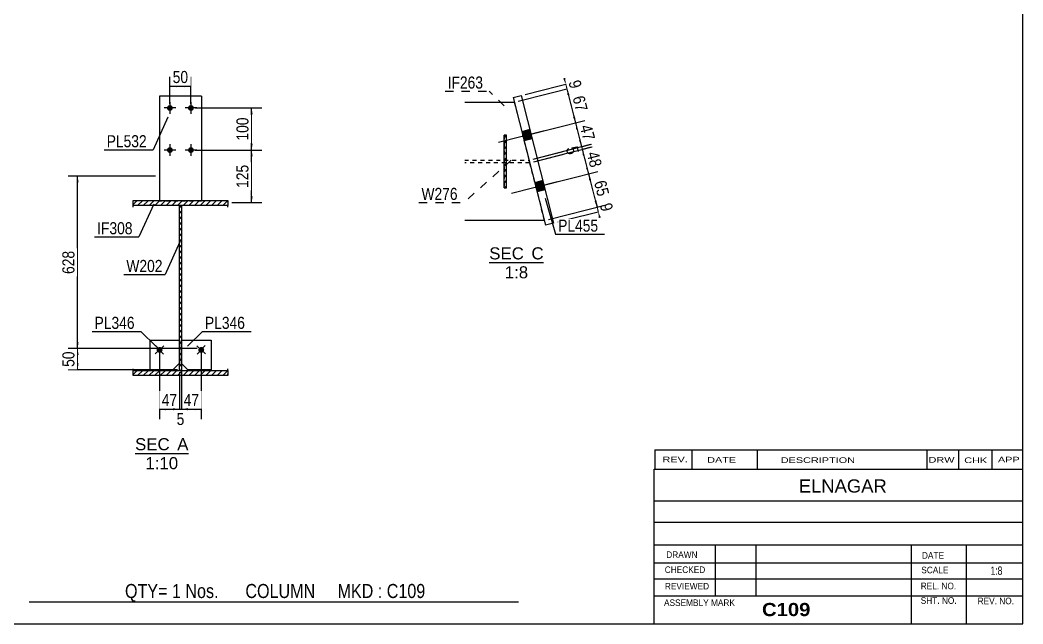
# Model space of a CAD drawing. Header units: millimetres. Extents: x -276 to 137, y -175 to 112.
# Drawn here: x -101.5 to 136.8, y -174.6 to -31.1 of the extents above; entities that cross this region are included whole.
import ezdxf

# ---------------------------------------------------------------- set-up
doc = ezdxf.new("R2010")
doc.units = ezdxf.units.MM
doc.linetypes.add('DXK_LINE_DOT1', pattern=[1.8814, 0.9407, -0.9407])
doc.linetypes.add('DXK_LINE_DOT2', pattern=[3.9198, 1.9599, -1.9599])
doc.styles.add('Arial', font='ARIAL.TTF', dxfattribs={"height": 0.2})
doc.styles.add('Arial Bold', font='ARIALBD.TTF', dxfattribs={"height": 0.2})
doc.styles.add('Arial Narrow', font='ARIALN.TTF', dxfattribs={"height": 0.2})

# ---------------------------------------------------------------- blocks, each defined once
blk = doc.blocks.new('Unknown-627316883-1210')
at = {"color": 5, "linetype": 'Continuous'}
for p, q in [((136.8, -174.57), (136.8, 112.43)), ((-273.2, -174.57), (136.8, -174.57))]:
    blk.add_line(p, q, dxfattribs=at)
blk = doc.blocks.new('Unknown-627316883-12 - 1570')
at = {"color": 1, "linetype": 'Continuous'}
blk.add_line((-74.18, -134.04), (-61.49, -134.04), dxfattribs=at)
at = {"color": 0, "linetype": 'Continuous'}
for points in [[(-65.96, -133.29), (-65.96, -130.29), (-74.18, -130.29), (-74.18, -133.29)], [(-61.49, -133.29), (-61.49, -130.29), (-64.16, -130.29), (-64.16, -133.29)], [(-63.95, -137.79), (-63.95, -134.79), (-71.73, -134.79), (-71.73, -137.79)]]:
    blk.add_wipeout(points, dxfattribs=at)
at = {"color": 136, "linetype": 'Continuous', "style": 'Arial'}
for s, height, p in [('SEC', 2.865, (-74.18, -133.29)), ('A', 2.87, (-64.16, -133.29)), ('1:10', 2.865, (-71.73, -137.79))]:
    blk.add_text(s, height=height, dxfattribs=at).set_placement(p)
blk = doc.blocks.new('Unknown-627316883-14 - 1257')
at = {"color": 1, "linetype": 'Continuous'}
blk.add_line((9.98, -88.69), (22.89, -88.69), dxfattribs=at)
at = {"color": 0, "linetype": 'Continuous'}
for points in [[(18.2, -87.94), (18.2, -84.94), (9.98, -84.94), (9.98, -87.94)], [(22.89, -87.94), (22.89, -84.94), (20, -84.94), (20, -87.94)], [(19.22, -92.44), (19.22, -89.44), (13.66, -89.44), (13.66, -92.44)]]:
    blk.add_wipeout(points, dxfattribs=at)
at = {"color": 136, "linetype": 'Continuous', "style": 'Arial'}
for s, height, p in [('SEC', 2.865, (9.98, -87.94)), ('C', 2.87, (20, -87.94)), ('1:8', 2.865, (13.66, -92.44))]:
    blk.add_text(s, height=height, dxfattribs=at).set_placement(p)
blk = doc.blocks.new('Part-627316883-1745 - 1570')
at = {"linetype": 'Continuous'}
h = blk.add_hatch(dxfattribs=at)
h.set_pattern_fill('', scale=0.3, style=0, pattern_type=0)
h.set_pattern_definition([(45, (-52.1541, -114.3491), (-0.67352, 0.67352), [])])
h.paths.add_polyline_path([(-52.15, -115.55), (-52.15, -114.35), (-74.65, -114.35), (-74.65, -115.55)])
at = {"color": 2, "linetype": 'Continuous'}
for p, q in [((-74.65, -114.35), (-74.65, -113.96)), ((-74.65, -115.55), (-74.65, -114.35)), ((-74.65, -114.35), (-52.15, -114.35)), ((-52.15, -114.35), (-52.15, -113.96)), ((-52.15, -114.35), (-52.15, -115.55)), ((-52.15, -115.55), (-74.65, -115.55))]:
    blk.add_line(p, q, dxfattribs=at)
at = {"color": 7, "linetype": 'DXK_LINE_DOT1'}
for p, q in [((-74.65, -115.55), (-74.65, -115.16)), ((-52.15, -115.55), (-52.15, -115.16))]:
    blk.add_line(p, q, dxfattribs=at)
blk = doc.blocks.new('Part-627316883-1669 - 1570')
at = {"linetype": 'Continuous'}
h = blk.add_hatch(dxfattribs=at)
h.set_pattern_fill('', scale=0.3, style=0, pattern_type=0)
h.set_pattern_definition([(45, (-63.1541, -75.1607), (-0.67352, 0.67352), [])])
h.paths.add_polyline_path([(-63.15, -114.35), (-63.15, -75.16), (-63.65, -75.16), (-63.65, -114.35)])
at = {"color": 7, "linetype": 'DXK_LINE_DOT1'}
for p, q in [((-63.65, -75.55), (-63.65, -75.16)), ((-63.15, -75.55), (-63.15, -75.16)), ((-63.65, -114.35), (-63.65, -113.96)), ((-63.15, -114.35), (-63.15, -113.96))]:
    blk.add_line(p, q, dxfattribs=at)
at = {"color": 2, "linetype": 'Continuous'}
for p, q in [((-63.65, -92.05), (-63.65, -75.16)), ((-63.65, -75.16), (-63.15, -75.16)), ((-63.15, -75.16), (-63.15, -92.05)), ((-63.65, -114.35), (-63.65, -92.15)), ((-63.15, -92.15), (-63.15, -114.35)), ((-63.15, -114.35), (-63.65, -114.35))]:
    blk.add_line(p, q, dxfattribs=at)
blk = doc.blocks.new('Part-627316883-1718 - 1570')
at = {"color": 2, "linetype": 'Continuous'}
for p, q in [((-68.4, -49.12), (-68.4, -73.96)), ((-58.4, -49.12), (-68.4, -49.12)), ((-58.4, -49.12), (-58.4, -73.96))]:
    blk.add_line(p, q, dxfattribs=at)
at = {"color": 7, "linetype": 'DXK_LINE_DOT1'}
for p, q in [((-68.4, -73.96), (-68.4, -74.12)), ((-58.4, -74.12), (-68.4, -74.12)), ((-58.4, -73.96), (-58.4, -74.12))]:
    blk.add_line(p, q, dxfattribs=at)
blk = doc.blocks.new('Bolt-627316883-1760 - 1570')
at = {"linetype": 'Continuous'}
blk.add_hatch(color=3, dxfattribs=at).paths.add_polyline_path([(-67.83, -108.98, -1), (-68.87, -109.92, -1)])
at = {"color": 3, "linetype": 'Continuous'}
for p, q in [((-67.31, -108.51), (-69.39, -110.39)), ((-69.29, -108.41), (-67.42, -110.49))]:
    blk.add_line(p, q, dxfattribs=at)
blk = doc.blocks.new('Bolt-627316883-1761 - 1570')
at = {"linetype": 'Continuous'}
blk.add_hatch(color=3, dxfattribs=at).paths.add_polyline_path([(-57.93, -109.92, -1), (-58.97, -108.98, -1)])
at = {"color": 3, "linetype": 'Continuous'}
for p, q in [((-57.41, -110.39), (-59.49, -108.51)), ((-57.52, -108.41), (-59.39, -110.49))]:
    blk.add_line(p, q, dxfattribs=at)
blk = doc.blocks.new('Bolt-627316883-1770 - 1570')
at = {"linetype": 'Continuous'}
for points in [[(-65.2, -51.96, -1), (-66.6, -51.96, -1)], [(-60.2, -51.96, -1), (-61.6, -51.96, -1)], [(-65.2, -61.96, -1), (-66.6, -61.96, -1)], [(-60.2, -61.96, -1), (-61.6, -61.96, -1)]]:
    blk.add_hatch(color=3, dxfattribs=at).paths.add_polyline_path(points)
at = {"color": 3, "linetype": 'Continuous'}
for p, q in [((-64.5, -51.96), (-67.3, -51.96)), ((-65.9, -50.56), (-65.9, -53.36)), ((-59.5, -51.96), (-62.3, -51.96)), ((-60.9, -50.56), (-60.9, -53.36)), ((-64.5, -61.96), (-67.3, -61.96)), ((-65.9, -60.56), (-65.9, -63.36)), ((-59.5, -61.96), (-62.3, -61.96)), ((-60.9, -60.56), (-60.9, -63.36))]:
    blk.add_line(p, q, dxfattribs=at)
blk = doc.blocks.new('Part-627316883-1801 - 1570')
at = {"color": 2, "linetype": 'Continuous'}
for p, q in [((-70.68, -107.15), (-63.68, -107.15)), ((-70.68, -107.15), (-70.68, -114.15)), ((-63.68, -107.15), (-63.68, -112.65)), ((-70.68, -114.15), (-65.18, -114.15)), ((-63.68, -112.65), (-65.18, -114.15))]:
    blk.add_line(p, q, dxfattribs=at)
blk = doc.blocks.new('Part-627316883-1806 - 1570')
at = {"color": 2, "linetype": 'Continuous'}
for p, q in [((-63.12, -112.65), (-63.12, -107.15)), ((-63.12, -107.15), (-56.12, -107.15)), ((-56.12, -107.15), (-56.12, -114.15)), ((-61.62, -114.15), (-63.12, -112.65)), ((-56.12, -114.15), (-61.62, -114.15))]:
    blk.add_line(p, q, dxfattribs=at)
blk = doc.blocks.new('Part-627316883-1836 - 1570')
at = {"linetype": 'Continuous'}
h = blk.add_hatch(dxfattribs=at)
h.set_pattern_fill('', scale=0.3, style=0, pattern_type=0)
h.set_pattern_definition([(45, (-52.1541, -73.9606), (-0.67352, 0.67352), [])])
h.paths.add_polyline_path([(-52.15, -75.16), (-52.15, -73.96), (-74.65, -73.96), (-74.65, -75.16)])
at = {"color": 7, "linetype": 'DXK_LINE_DOT1'}
for p, q in [((-74.65, -74.35), (-74.65, -73.96)), ((-52.15, -74.35), (-52.15, -73.96))]:
    blk.add_line(p, q, dxfattribs=at)
at = {"color": 2, "linetype": 'Continuous'}
for p, q in [((-74.65, -75.16), (-74.65, -73.96)), ((-74.65, -73.96), (-52.15, -73.96)), ((-74.65, -75.55), (-74.65, -75.16)), ((-52.15, -75.16), (-74.65, -75.16)), ((-52.15, -73.96), (-52.15, -75.16)), ((-52.15, -75.55), (-52.15, -75.16))]:
    blk.add_line(p, q, dxfattribs=at)
blk = doc.blocks.new('Part-627316883-1314 - 1257')
at = {"linetype": 'Continuous'}
h = blk.add_hatch(dxfattribs=at)
h.set_pattern_fill('', scale=0.3, style=0, pattern_type=0)
h.set_pattern_definition([(45, (14.1214, -58.3995), (-0.67352, 0.67352), [])])
h.paths.add_polyline_path([(14.12, -70.9), (14.12, -58.4), (13.5, -58.4), (13.5, -70.9)])
at = {"color": 7, "linetype": 'DXK_LINE_DOT1'}
for p, q in [((14.12, -58.4), (13.5, -58.4)), ((13.5, -58.4), (13.5, -70.9)), ((14.12, -70.9), (14.12, -58.4)), ((13.5, -70.9), (14.12, -70.9))]:
    blk.add_line(p, q, dxfattribs=at)
at = {"color": 2, "linetype": 'Continuous'}
for p, q in [((13.5, -70.9), (13.5, -58.4)), ((14.12, -58.4), (13.5, -58.4)), ((14.12, -70.9), (14.12, -58.4)), ((13.5, -70.9), (14.12, -70.9))]:
    blk.add_line(p, q, dxfattribs=at)
blk = doc.blocks.new('Part-627316883-1306 - 1257')
at = {"color": 7, "linetype": 'DXK_LINE_DOT1'}
for p, q in [((4.15, -50.59), (15.91, -50.59)), ((15.91, -50.59), (19.41, -64.34)), ((19.57, -64.96), (23.07, -78.71)), ((23.07, -78.71), (4.15, -78.71))]:
    blk.add_line(p, q, dxfattribs=at)
blk = doc.blocks.new('Part-627316883-1282 - 1257')
at = {"color": 7, "linetype": 'DXK_LINE_DOT1'}
for p, q in [((4.15, -64.34), (19.41, -64.34)), ((19.41, -64.34), (19.57, -64.96)), ((19.57, -64.96), (4.15, -64.96))]:
    blk.add_line(p, q, dxfattribs=at)
blk = doc.blocks.new('Part-627316883-1324 - 1257')
at = {"color": 2, "linetype": 'Continuous'}
for p, q in [((4.15, -50.59), (15.91, -50.59)), ((23.07, -78.71), (4.15, -78.71))]:
    blk.add_line(p, q, dxfattribs=at)
blk = doc.blocks.new('Part-627316883-1382 - 1257')
at = {"color": 2, "linetype": 'Continuous'}
for p, q in [((15.64, -49.51), (17.57, -49.01)), ((15.64, -49.51), (23.35, -79.79)), ((17.57, -49.01), (25.29, -79.3)), ((25.29, -79.3), (23.35, -79.79))]:
    blk.add_line(p, q, dxfattribs=at)
blk = doc.blocks.new('Bolt-627316883-1385 - 1257')
at = {"linetype": 'Continuous'}
for points in [[(17.7, -57.61), (18.25, -59.79), (20.19, -59.29), (19.64, -57.11)], [(17.7, -57.61), (18.25, -59.79), (20.19, -59.29), (19.64, -57.11)], [(17.7, -57.61), (18.25, -59.79), (20.19, -59.29), (19.64, -57.11)], [(17.7, -57.61), (18.25, -59.79), (20.19, -59.29), (19.64, -57.11)], [(20.78, -69.72), (21.34, -71.9), (23.28, -71.41), (22.72, -69.23)], [(20.78, -69.72), (21.34, -71.9), (23.28, -71.41), (22.72, -69.23)], [(20.78, -69.72), (21.34, -71.9), (23.28, -71.41), (22.72, -69.23)], [(20.78, -69.72), (21.34, -71.9), (23.28, -71.41), (22.72, -69.23)]]:
    blk.add_hatch(color=3, dxfattribs=at).paths.add_polyline_path(points)
at = {"color": 3, "linetype": 'Continuous'}
for p, q in [((19.64, -57.11), (17.7, -57.61)), ((19.64, -57.11), (17.7, -57.61)), ((19.64, -57.11), (17.7, -57.61)), ((19.64, -57.11), (17.7, -57.61)), ((23.15, -57.38), (12.16, -60.18)), ((23.15, -57.38), (12.16, -60.18)), ((23.15, -57.38), (12.16, -60.18)), ((23.15, -57.38), (12.16, -60.18)), ((20.19, -59.29), (18.25, -59.79)), ((20.19, -59.29), (18.25, -59.79)), ((20.19, -59.29), (18.25, -59.79)), ((20.19, -59.29), (18.25, -59.79)), ((26.24, -69.49), (15.25, -72.29)), ((26.24, -69.49), (15.25, -72.29)), ((26.24, -69.49), (15.25, -72.29)), ((26.24, -69.49), (15.25, -72.29)), ((22.72, -69.23), (20.78, -69.72)), ((22.72, -69.23), (20.78, -69.72)), ((22.72, -69.23), (20.78, -69.72)), ((22.72, -69.23), (20.78, -69.72)), ((23.28, -71.41), (21.34, -71.9)), ((23.28, -71.41), (21.34, -71.9)), ((23.28, -71.41), (21.34, -71.9)), ((23.28, -71.41), (21.34, -71.9))]:
    blk.add_line(p, q, dxfattribs=at)
blk = doc.blocks.new('StraightDimension-627316883-1876 - 1570')
at = {"linetype": 'Continuous'}
for points in [[(-88.09, -69.66), (-87.84, -68.16), (-87.59, -69.66)], [(-87.59, -107.65), (-87.84, -109.15), (-88.09, -107.65)]]:
    blk.add_hatch(color=7, dxfattribs=at).paths.add_polyline_path(points)
at = {"color": 7, "linetype": 'Continuous'}
for p, q in [((-69.35, -68.16), (-90.09, -68.16)), ((-87.84, -109.15), (-87.84, -68.16)), ((-59.45, -109.15), (-90.09, -109.15))]:
    blk.add_line(p, q, dxfattribs=at)
at = {"color": 0}
blk.add_wipeout([(-87.99, -85.31), (-92.19, -85.31), (-92.19, -92), (-87.99, -92)], dxfattribs=at)
at = {"color": 3, "style": 'Arial Narrow'}
blk.add_text('628', height=2.863, rotation=90.0002, dxfattribs=at).set_placement((-88.59, -91.4))
blk = doc.blocks.new('StraightDimension-627316883-1839 - 1570')
at = {"linetype": 'Continuous'}
for points in [[(-64.4, -47.03), (-65.9, -46.78), (-64.4, -46.53)], [(-62.4, -46.53), (-60.9, -46.78), (-62.4, -47.03)]]:
    blk.add_hatch(color=7, dxfattribs=at).paths.add_polyline_path(points)
at = {"color": 7, "linetype": 'Continuous'}
for p, q in [((-65.9, -50.96), (-65.9, -44.53)), ((-60.9, -50.96), (-60.9, -44.53)), ((-65.9, -46.78), (-60.9, -46.78))]:
    blk.add_line(p, q, dxfattribs=at)
at = {"color": 0}
blk.add_wipeout([(-60.98, -46.63), (-60.98, -42.43), (-65.83, -42.43), (-65.83, -46.63)], dxfattribs=at)
at = {"color": 3, "style": 'Arial Narrow'}
blk.add_text('50', height=2.863, dxfattribs=at).set_placement((-65.23, -46.03))
blk = doc.blocks.new('StraightDimension-627316883-1841 - 1570')
at = {"linetype": 'Continuous'}
for points in [[(-66.85, -123.79), (-68.35, -123.54), (-66.85, -123.29)], [(-65.15, -123.29), (-63.65, -123.54), (-65.15, -123.79)]]:
    blk.add_hatch(color=7, dxfattribs=at).paths.add_polyline_path(points)
at = {"color": 7, "linetype": 'Continuous'}
for p, q in [((-68.35, -110.15), (-68.35, -125.94)), ((-63.65, -114.72), (-63.65, -125.94)), ((-68.35, -123.54), (-63.65, -123.54))]:
    blk.add_line(p, q, dxfattribs=at)
at = {"color": 0}
blk.add_wipeout([(-63.58, -123.39), (-63.58, -119.19), (-68.43, -119.19), (-68.43, -123.39)], dxfattribs=at)
at = {"color": 3, "style": 'Arial Narrow'}
blk.add_text('47', height=2.863, dxfattribs=at).set_placement((-67.83, -122.79))
blk = doc.blocks.new('StraightDimension-627316883-1851 - 1570')
at = {"linetype": 'Continuous'}
for points in [[(-61.62, -123.79), (-63.12, -123.54), (-61.62, -123.29)], [(-59.95, -123.29), (-58.45, -123.54), (-59.95, -123.79)]]:
    blk.add_hatch(color=7, dxfattribs=at).paths.add_polyline_path(points)
at = {"color": 7, "linetype": 'Continuous'}
for p, q in [((-58.45, -110.15), (-58.45, -125.94)), ((-63.12, -112.76), (-63.12, -125.94)), ((-63.12, -123.54), (-58.45, -123.54))]:
    blk.add_line(p, q, dxfattribs=at)
at = {"color": 0}
blk.add_wipeout([(-58.36, -123.39), (-58.36, -119.19), (-63.22, -119.19), (-63.22, -123.39)], dxfattribs=at)
at = {"color": 3, "style": 'Arial Narrow'}
blk.add_text('47', height=2.863, dxfattribs=at).set_placement((-62.62, -122.79))
blk = doc.blocks.new('StraightDimension-627316883-1858 - 1570')
at = {"linetype": 'Continuous'}
for points in [[(-65.15, -123.29), (-63.65, -123.54), (-65.15, -123.79)], [(-61.62, -123.79), (-63.12, -123.54), (-61.62, -123.29)]]:
    blk.add_hatch(color=7, dxfattribs=at).paths.add_polyline_path(points)
at = {"color": 7, "linetype": 'Continuous'}
for p, q in [((-63.12, -112.76), (-63.12, -125.79)), ((-63.65, -114.72), (-63.65, -125.79)), ((-63.65, -123.54), (-63.12, -123.54))]:
    blk.add_line(p, q, dxfattribs=at)
at = {"color": 0}
blk.add_wipeout([(-61.88, -127.89), (-61.88, -123.69), (-64.9, -123.69), (-64.9, -127.89)], dxfattribs=at)
at = {"color": 3, "style": 'Arial Narrow'}
blk.add_text('5', height=2.86, dxfattribs=at).set_placement((-64.3, -127.29))
blk = doc.blocks.new('StraightDimension-627316883-1869 - 1570')
at = {"linetype": 'Continuous'}
for points in [[(-46.73, -53.46), (-46.48, -51.96), (-46.23, -53.46)], [(-46.23, -60.46), (-46.48, -61.96), (-46.73, -60.46)]]:
    blk.add_hatch(color=7, dxfattribs=at).paths.add_polyline_path(points)
at = {"color": 7, "linetype": 'Continuous'}
for p, q in [((-59.9, -51.96), (-44.08, -51.96)), ((-46.48, -61.96), (-46.48, -51.96)), ((-59.9, -61.96), (-44.08, -61.96))]:
    blk.add_line(p, q, dxfattribs=at)
at = {"color": 0}
blk.add_wipeout([(-46.63, -53.62), (-50.83, -53.62), (-50.83, -60.3), (-46.63, -60.3)], dxfattribs=at)
at = {"color": 3, "style": 'Arial Narrow'}
blk.add_text('100', height=2.863, rotation=90.0002, dxfattribs=at).set_placement((-47.23, -59.7))
blk = doc.blocks.new('StraightDimension-627316883-1872 - 1570')
at = {"linetype": 'Continuous'}
for points in [[(-46.73, -63.46), (-46.48, -61.96), (-46.23, -63.46)], [(-46.23, -72.95), (-46.48, -74.45), (-46.73, -72.95)]]:
    blk.add_hatch(color=7, dxfattribs=at).paths.add_polyline_path(points)
at = {"color": 7, "linetype": 'Continuous'}
for p, q in [((-59.9, -61.96), (-44.08, -61.96)), ((-46.48, -74.45), (-46.48, -61.96)), ((-51.15, -74.45), (-44.08, -74.45))]:
    blk.add_line(p, q, dxfattribs=at)
at = {"color": 0}
blk.add_wipeout([(-46.63, -64.86), (-50.83, -64.86), (-50.83, -71.55), (-46.63, -71.55)], dxfattribs=at)
at = {"color": 3, "style": 'Arial Narrow'}
blk.add_text('125', height=2.863, rotation=90.0002, dxfattribs=at).set_placement((-47.23, -70.95))
blk = doc.blocks.new('StraightDimension-627316883-1880 - 1570')
at = {"linetype": 'Continuous'}
for points in [[(-88.09, -110.65), (-87.84, -109.15), (-87.59, -110.65)], [(-87.59, -112.65), (-87.84, -114.15), (-88.09, -112.65)]]:
    blk.add_hatch(color=7, dxfattribs=at).paths.add_polyline_path(points)
at = {"color": 7, "linetype": 'Continuous'}
for p, q in [((-59.45, -109.15), (-90.09, -109.15)), ((-87.84, -114.15), (-87.84, -109.15)), ((-64.12, -114.15), (-90.09, -114.15))]:
    blk.add_line(p, q, dxfattribs=at)
at = {"color": 0}
blk.add_wipeout([(-87.99, -109.22), (-92.19, -109.22), (-92.19, -114.08), (-87.99, -114.08)], dxfattribs=at)
at = {"color": 3, "style": 'Arial Narrow'}
blk.add_text('50', height=2.863, rotation=90.0002, dxfattribs=at).set_placement((-88.59, -113.48))
blk = doc.blocks.new('StraightDimension-627316883-4581 - 1257')
at = {"linetype": 'Continuous'}
for points in [[(31.81, -59.63), (31.94, -61.15), (31.33, -59.75)], [(32.23, -63.29), (32.1, -61.77), (32.71, -63.16)]]:
    blk.add_hatch(color=7, dxfattribs=at).paths.add_polyline_path(points)
at = {"color": 7, "linetype": 'Continuous'}
for p, q in [((20.38, -64.09), (34.27, -60.55)), ((20.54, -64.72), (34.43, -61.18)), ((31.94, -61.15), (32.1, -61.77))]:
    blk.add_line(p, q, dxfattribs=at)
at = {"color": 0}
blk.add_wipeout([(28.18, -64), (32.25, -62.96), (31.5, -60.03), (27.43, -61.07)], dxfattribs=at)
at = {"color": 3, "style": 'Arial Narrow'}
blk.add_text('5', height=2.86, rotation=-75.7106, dxfattribs=at).set_placement((28.16, -61.5))
blk = doc.blocks.new('StraightDimension-627316883-4582 - 1257')
at = {"linetype": 'Continuous'}
for points in [[(30.63, -57.02), (30.5, -55.51), (31.12, -56.9)], [(31.81, -59.63), (31.94, -61.15), (31.33, -59.75)]]:
    blk.add_hatch(color=7, dxfattribs=at).paths.add_polyline_path(points)
at = {"color": 7, "linetype": 'Continuous'}
for p, q in [((18.95, -58.45), (32.69, -54.95)), ((30.5, -55.51), (31.94, -61.15)), ((20.38, -64.09), (34.12, -60.59))]:
    blk.add_line(p, q, dxfattribs=at)
at = {"color": 0}
blk.add_wipeout([(31.97, -60.64), (36.04, -59.61), (34.84, -54.9), (30.77, -55.94)], dxfattribs=at)
at = {"color": 3, "style": 'Arial Narrow'}
blk.add_text('47', height=2.863, rotation=-75.7106, dxfattribs=at).set_placement((31.5, -56.37))
blk = doc.blocks.new('StraightDimension-627316883-4578 - 1257')
at = {"linetype": 'Continuous'}
for points in [[(35.47, -74.01), (35.6, -75.52), (34.99, -74.13)], [(36.01, -78.12), (35.88, -76.6), (36.49, -77.99)]]:
    blk.add_hatch(color=7, dxfattribs=at).paths.add_polyline_path(points)
at = {"color": 7, "linetype": 'Continuous'}
for p, q in [((24.04, -78.47), (37.78, -74.97)), ((26.26, -79.05), (38.06, -76.05)), ((35.6, -75.52), (35.88, -76.6))]:
    blk.add_line(p, q, dxfattribs=at)
at = {"color": 0}
blk.add_wipeout([(36.26, -77.49), (40.33, -76.45), (39.58, -73.52), (35.51, -74.56)], dxfattribs=at)
at = {"color": 3, "style": 'Arial Narrow'}
blk.add_text('9', height=2.86, rotation=-75.7106, dxfattribs=at).set_placement((36.24, -74.99))
blk = doc.blocks.new('StraightDimension-627316883-4579 - 1257')
at = {"linetype": 'Continuous'}
for points in [[(33.72, -69.13), (33.59, -67.62), (34.2, -69.01)], [(35.47, -74.01), (35.6, -75.52), (34.99, -74.13)]]:
    blk.add_hatch(color=7, dxfattribs=at).paths.add_polyline_path(points)
at = {"color": 7, "linetype": 'Continuous'}
for p, q in [((22.03, -70.56), (35.77, -67.06)), ((33.59, -67.62), (35.6, -75.52)), ((24.04, -78.47), (37.78, -74.97))]:
    blk.add_line(p, q, dxfattribs=at)
at = {"color": 0}
blk.add_wipeout([(35.34, -73.89), (39.41, -72.85), (38.21, -68.14), (34.14, -69.18)], dxfattribs=at)
at = {"color": 3, "style": 'Arial Narrow'}
blk.add_text('65', height=2.863, rotation=-75.7106, dxfattribs=at).set_placement((34.87, -69.61))
blk = doc.blocks.new('StraightDimension-627316883-4580 - 1257')
at = {"linetype": 'Continuous'}
for points in [[(32.23, -63.29), (32.1, -61.77), (32.71, -63.16)], [(33.46, -66.1), (33.59, -67.62), (32.98, -66.23)]]:
    blk.add_hatch(color=7, dxfattribs=at).paths.add_polyline_path(points)
at = {"color": 7, "linetype": 'Continuous'}
for p, q in [((20.54, -64.72), (34.28, -61.22)), ((32.1, -61.77), (33.59, -67.62)), ((22.03, -70.56), (35.77, -67.06))]:
    blk.add_line(p, q, dxfattribs=at)
at = {"color": 0}
blk.add_wipeout([(33.59, -67.01), (37.66, -65.97), (36.46, -61.27), (32.39, -62.3)], dxfattribs=at)
at = {"color": 3, "style": 'Arial Narrow'}
blk.add_text('48', height=2.863, rotation=-75.7106, dxfattribs=at).set_placement((33.12, -62.74))
blk = doc.blocks.new('StraightDimension-627316883-4583 - 1257')
at = {"linetype": 'Continuous'}
for points in [[(28.57, -48.91), (28.44, -47.4), (29.05, -48.79)], [(30.38, -53.99), (30.5, -55.51), (29.89, -54.11)]]:
    blk.add_hatch(color=7, dxfattribs=at).paths.add_polyline_path(points)
at = {"color": 7, "linetype": 'Continuous'}
for p, q in [((16.88, -50.34), (30.62, -46.84)), ((28.44, -47.4), (30.5, -55.51)), ((18.95, -58.45), (32.69, -54.95))]:
    blk.add_line(p, q, dxfattribs=at)
at = {"color": 0}
blk.add_wipeout([(30.22, -53.77), (34.29, -52.73), (33.09, -48.02), (29.02, -49.06)], dxfattribs=at)
at = {"color": 3, "style": 'Arial Narrow'}
blk.add_text('67', height=2.863, rotation=-75.7106, dxfattribs=at).set_placement((29.75, -49.49))
blk = doc.blocks.new('StraightDimension-627316883-4584 - 1257')
at = {"linetype": 'Continuous'}
for points in [[(28.04, -44.8), (28.16, -46.32), (27.55, -44.93)], [(28.57, -48.91), (28.44, -47.4), (29.05, -48.79)]]:
    blk.add_hatch(color=7, dxfattribs=at).paths.add_polyline_path(points)
at = {"color": 7, "linetype": 'Continuous'}
for p, q in [((16.88, -50.34), (30.62, -46.84)), ((18.54, -48.77), (30.35, -45.76)), ((28.16, -46.32), (28.44, -47.4))]:
    blk.add_line(p, q, dxfattribs=at)
at = {"color": 0}
blk.add_wipeout([(28.82, -48.29), (32.89, -47.25), (32.14, -44.32), (28.07, -45.35)], dxfattribs=at)
at = {"color": 3, "style": 'Arial Narrow'}
blk.add_text('9', height=2.86, rotation=-75.7106, dxfattribs=at).set_placement((28.8, -45.79))
blk = doc.blocks.new('CBS_REVISION-627316883-7051')
at = {"color": 7, "linetype": 'Continuous'}
for p, q in [((49.29, -133.19), (136.79, -133.19)), ((49.29, -133.19), (49.29, -137.82)), ((58.09, -133.19), (58.09, -137.82)), ((73.68, -133.19), (73.68, -137.75)), ((113.94, -133.19), (113.94, -137.82)), ((121.48, -133.19), (121.48, -137.82)), ((129.43, -133.19), (129.43, -137.82)), ((49.29, -137.82), (136.79, -137.82))]:
    blk.add_line(p, q, dxfattribs=at)
at = {"color": 7, "style": 'Arial Narrow', "width": 1.7}
for s, height, p in [('REV.', 1.326, (51.15, -136.14)), ('DATE', 1.326, (61.77, -136.26)), ('DESCRIPTION', 1.3257, (79.25, -136.31)), ('DRW', 1.326, (114.37, -136.25)), ('CHK', 1.326, (122.85, -136.34)), ('APP', 1.326, (130.86, -136.18))]:
    blk.add_text(s, height=height, dxfattribs=at).set_placement(p)
blk = doc.blocks.new('CBS_CALLOFF-627316883-7049')
at = {"color": 7, "linetype": 'Continuous'}
blk.add_line((-99.32, -169.3), (16.91, -169.32), dxfattribs=at)
at = {"color": 3, "linetype": 'Continuous', "style": 'Arial Narrow'}
blk.add_text('QTY= 1 Nos.      COLUMN     MKD : C109', height=3.3405, dxfattribs=at).set_placement((-76.57, -168.41))
blk = doc.blocks.new('CBS_NAME_BLOG-627316883-7050')
at = {"color": 7, "linetype": 'Continuous'}
for p, q in [((49.21, -174.53), (49.2, -137.82)), ((49.21, -137.82), (136.72, -137.82)), ((49.21, -145.35), (136.73, -145.35)), ((49.28, -150.41), (136.8, -150.41)), ((49.21, -155.78), (136.72, -155.78)), ((63.73, -167.88), (63.73, -155.79)), ((73.41, -167.86), (73.41, -155.79)), ((110.33, -174.53), (110.33, -155.8)), ((123.38, -174.53), (123.38, -155.78)), ((49.21, -160.08), (136.8, -160.06)), ((49.21, -163.83), (136.72, -163.83)), ((49.21, -167.87), (136.72, -167.87)), ((49.21, -174.57), (136.8, -174.57))]:
    blk.add_line(p, q, dxfattribs=at)
at = {"color": 3, "linetype": 'Continuous', "style": 'Arial'}
blk.add_text('ELNAGAR', height=3.133, dxfattribs=at).set_placement((83.53, -143.35))
at = {"color": 3, "linetype": 'Continuous'}
for s, height, style, width, p in [('DRAWN', 1.566, 'Arial', 0.9, (52.04, -158.89)), ('DATE', 1.566, 'Arial', 0.9, (112.8, -159.05)), ('CHECKED', 1.566, 'Arial', 0.9, (51.69, -162.46)), ('SCALE', 1.566, 'Arial', 0.9, (112.65, -162.53)), ('1:8', 1.957, 'Arial Narrow', 0.9, (129.1, -162.88)), ('REVIEWED', 1.566, 'Arial', 0.9, (51.72, -166.38)), ('REL. NO.', 1.566, 'Arial', 0.9, (112.51, -166.33)), ('ASSEMBLY MARK', 1.5663, 'Arial', 0.9, (51.51, -170.31)), ('SHT. NO.', 1.566, 'Arial', 0.9, (112.51, -169.79)), ('REV. NO.', 1.566, 'Arial', 0.9, (126.03, -169.89)), ('C109', 3.131, 'Arial Bold', 1.1, (74.79, -172.71))]:
    blk.add_text(s, height=height, dxfattribs=dict(at, style=style, width=width)).set_placement(p)
blk = doc.blocks.new('Mark-627316883-1714 - 1570')
at = {"color": 7, "linetype": 'Continuous'}
blk.add_line((-66.37, -54.15), (-69.91, -61.89), dxfattribs=at)
at = {"color": 0}
blk.add_wipeout([(-71.41, -61.29), (-71.41, -58.29), (-80.91, -58.29), (-80.91, -61.29)], dxfattribs=at)
blk.add_wipeout([(-71.41, -61.29), (-71.41, -58.29), (-80.91, -58.29), (-80.91, -61.29)], dxfattribs=at)
at = {"color": 7, "linetype": 'Continuous'}
blk.add_line((-81.51, -61.89), (-69.91, -61.89), dxfattribs=at)
at = {"color": 3, "style": 'Arial Narrow'}
blk.add_text('PL532', height=2.863, dxfattribs=at).set_placement((-80.91, -61.29))
blk = doc.blocks.new('Mark-627316883-1802 - 1570')
at = {"color": 0}
blk.add_wipeout([(-48.06, -104.45), (-48.06, -101.45), (-57.56, -101.45), (-57.56, -104.45)], dxfattribs=at)
blk.add_wipeout([(-48.06, -104.45), (-48.06, -101.45), (-57.56, -101.45), (-57.56, -104.45)], dxfattribs=at)
at = {"color": 7, "linetype": 'Continuous'}
for p, q in [((-61.69, -108.58), (-58.16, -105.05)), ((-58.16, -105.05), (-46.56, -105.05))]:
    blk.add_line(p, q, dxfattribs=at)
at = {"color": 3, "style": 'Arial Narrow'}
blk.add_text('PL346', height=2.863, dxfattribs=at).set_placement((-57.56, -104.45))
blk = doc.blocks.new('Mark-627316883-1665 - 1570')
at = {"color": 0}
blk.add_wipeout([(-67.66, -90.94), (-67.66, -87.94), (-76.24, -87.94), (-76.24, -90.94)], dxfattribs=at)
blk.add_wipeout([(-67.66, -90.94), (-67.66, -87.94), (-76.24, -87.94), (-76.24, -90.94)], dxfattribs=at)
at = {"color": 7, "linetype": 'Continuous'}
for p in [(-63.52, -83.8), (-76.84, -91.54)]:
    blk.add_line(p, (-67.06, -91.54), dxfattribs=at)
at = {"color": 3, "style": 'Arial Narrow'}
blk.add_text('W202', height=2.863, dxfattribs=at).set_placement((-76.24, -90.94))
blk = doc.blocks.new('Mark-627316883-1797 - 1570')
at = {"color": 7, "linetype": 'Continuous'}
blk.add_line((-69.25, -108.58), (-72.79, -105.05), dxfattribs=at)
at = {"color": 0}
blk.add_wipeout([(-74.29, -104.45), (-74.29, -101.45), (-83.79, -101.45), (-83.79, -104.45)], dxfattribs=at)
blk.add_wipeout([(-74.29, -104.45), (-74.29, -101.45), (-83.79, -101.45), (-83.79, -104.45)], dxfattribs=at)
at = {"color": 7, "linetype": 'Continuous'}
blk.add_line((-84.39, -105.05), (-72.79, -105.05), dxfattribs=at)
at = {"color": 3, "style": 'Arial Narrow'}
blk.add_text('PL346', height=2.863, dxfattribs=at).set_placement((-83.79, -104.45))
blk = doc.blocks.new('Mark-627316883-1832 - 1570')
at = {"color": 7, "linetype": 'Continuous'}
blk.add_line((-69.74, -74.83), (-73.28, -82.57), dxfattribs=at)
at = {"color": 0}
blk.add_wipeout([(-74.78, -81.97), (-74.78, -78.97), (-83.18, -78.97), (-83.18, -81.97)], dxfattribs=at)
blk.add_wipeout([(-74.78, -81.97), (-74.78, -78.97), (-83.18, -78.97), (-83.18, -81.97)], dxfattribs=at)
at = {"color": 7, "linetype": 'Continuous'}
blk.add_line((-83.78, -82.57), (-73.28, -82.57), dxfattribs=at)
at = {"color": 3, "style": 'Arial Narrow'}
blk.add_text('IF308', height=2.863, dxfattribs=at).set_placement((-83.18, -81.97))
blk = doc.blocks.new('Mark-627316883-1302 - 1257')
at = {"color": 7, "linetype": 'DXK_LINE_DOT2'}
blk.add_line((13.54, -51.49), (10, -47.95), dxfattribs=at)
at = {"color": 0}
blk.add_wipeout([(8.5, -47.35), (8.5, -44.35), (0.1, -44.35), (0.1, -47.35)], dxfattribs=at)
blk.add_wipeout([(8.5, -47.35), (8.5, -44.35), (0.1, -44.35), (0.1, -47.35)], dxfattribs=at)
at = {"color": 7, "linetype": 'DXK_LINE_DOT2'}
blk.add_line((-0.5, -47.95), (10, -47.95), dxfattribs=at)
at = {"color": 3, "style": 'Arial Narrow'}
blk.add_text('IF263', height=2.863, dxfattribs=at).set_placement((0.1, -47.35))
blk = doc.blocks.new('Mark-627316883-1277 - 1257')
at = {"color": 7, "linetype": 'DXK_LINE_DOT2'}
blk.add_line((15.21, -64.4), (3.96, -74.41), dxfattribs=at)
at = {"color": 0}
blk.add_wipeout([(2.46, -73.81), (2.46, -70.81), (-6.12, -70.81), (-6.12, -73.81)], dxfattribs=at)
blk.add_wipeout([(2.46, -73.81), (2.46, -70.81), (-6.12, -70.81), (-6.12, -73.81)], dxfattribs=at)
at = {"color": 7, "linetype": 'DXK_LINE_DOT2'}
blk.add_line((-6.72, -74.41), (3.96, -74.41), dxfattribs=at)
at = {"color": 3, "style": 'Arial Narrow'}
blk.add_text('W276', height=2.863, dxfattribs=at).set_placement((-6.12, -73.81))
blk = doc.blocks.new('Mark-627316883-1378 - 1257')
at = {"color": 0}
blk.add_wipeout([(35.86, -81.34), (35.86, -78.34), (26.36, -78.34), (26.36, -81.34)], dxfattribs=at)
blk.add_wipeout([(35.86, -81.34), (35.86, -78.34), (26.36, -78.34), (26.36, -81.34)], dxfattribs=at)
at = {"color": 7, "linetype": 'Continuous'}
for p, q in [((23.26, -73.41), (25.76, -81.94)), ((25.76, -81.94), (37.36, -81.94))]:
    blk.add_line(p, q, dxfattribs=at)
at = {"color": 3, "style": 'Arial Narrow'}
blk.add_text('PL455', height=2.863, dxfattribs=at).set_placement((26.36, -81.34))

msp = doc.modelspace()

# ---------------------------------------------------------------- block references
for name in ['Unknown-627316883-1210', 'Part-627316883-1718 - 1570', 'Part-627316883-1382 - 1257', 'Bolt-627316883-1770 - 1570', 'Part-627316883-1306 - 1257', 'Part-627316883-1324 - 1257', 'Bolt-627316883-1385 - 1257', 'Part-627316883-1314 - 1257', 'Part-627316883-1282 - 1257', 'Part-627316883-1836 - 1570', 'Part-627316883-1669 - 1570', 'Part-627316883-1801 - 1570', 'Part-627316883-1806 - 1570', 'Bolt-627316883-1760 - 1570', 'Bolt-627316883-1761 - 1570', 'Part-627316883-1745 - 1570', 'CBS_REVISION-627316883-7051', 'CBS_NAME_BLOG-627316883-7050', 'CBS_CALLOFF-627316883-7049']:
    msp.add_blockref(name, (0, 0))

# ---------------------------------------------------------------- next in the draw order: block references
for name in ['StraightDimension-627316883-1839 - 1570', 'Mark-627316883-1302 - 1257', 'Mark-627316883-1714 - 1570', 'StraightDimension-627316883-4581 - 1257', 'Mark-627316883-1277 - 1257', 'StraightDimension-627316883-1876 - 1570', 'StraightDimension-627316883-4578 - 1257', 'Unknown-627316883-14 - 1257', 'Unknown-627316883-12 - 1570']:
    msp.add_blockref(name, (0, 0))

# ---------------------------------------------------------------- next in the draw order: block references
for name in ['StraightDimension-627316883-1869 - 1570', 'StraightDimension-627316883-4582 - 1257', 'StraightDimension-627316883-4579 - 1257', 'Mark-627316883-1832 - 1570', 'Mark-627316883-1665 - 1570', 'StraightDimension-627316883-1841 - 1570']:
    msp.add_blockref(name, (0, 0))

# ---------------------------------------------------------------- next in the draw order: block references
for name in ['StraightDimension-627316883-4583 - 1257', 'StraightDimension-627316883-1872 - 1570', 'StraightDimension-627316883-4580 - 1257', 'Mark-627316883-1378 - 1257', 'StraightDimension-627316883-1851 - 1570']:
    msp.add_blockref(name, (0, 0))

# ---------------------------------------------------------------- next in the draw order: block references
for name in ['StraightDimension-627316883-4584 - 1257', 'StraightDimension-627316883-1858 - 1570']:
    msp.add_blockref(name, (0, 0))

# ---------------------------------------------------------------- next in the draw order: block references
msp.add_blockref('StraightDimension-627316883-1880 - 1570', (0, 0))

# ---------------------------------------------------------------- next in the draw order: block references
for name in ['Mark-627316883-1797 - 1570', 'Mark-627316883-1802 - 1570']:
    msp.add_blockref(name, (0, 0))

doc.saveas('drawing.dxf')
